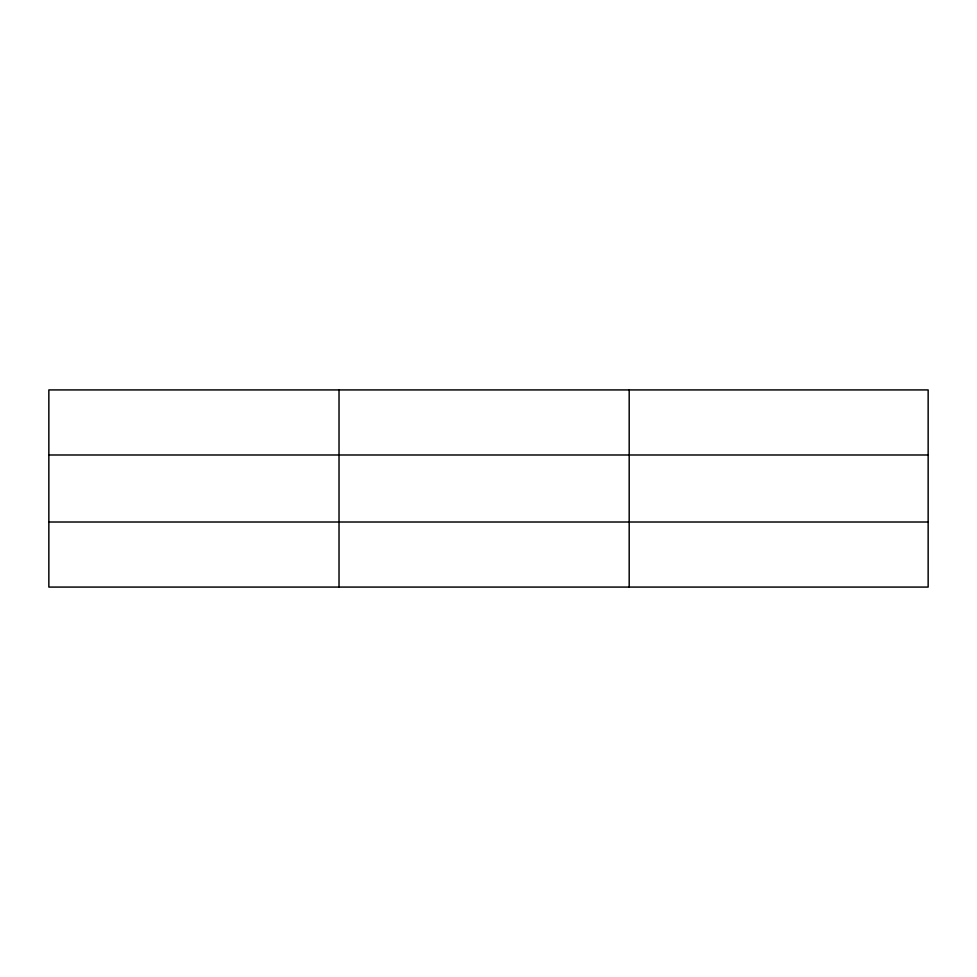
<?xml version="1.0" encoding="UTF-8"?>
<svg xmlns="http://www.w3.org/2000/svg" width="977" height="977" viewBox="0 0 977 977"><rect width="100%" height="100%" fill="white"/><g stroke="black" fill="none" stroke-linecap="round" stroke-linejoin="round"><path stroke-width="1.47" d="M339.019 587.079L339.019 389.921M629.188 587.079L629.188 389.921M928.15 522.011L928.15 587.079L48.85 587.079L48.85 389.921L928.15 389.921L928.15 522.011L48.85 522.011M48.85 454.989L928.15 454.989"/></g></svg>
